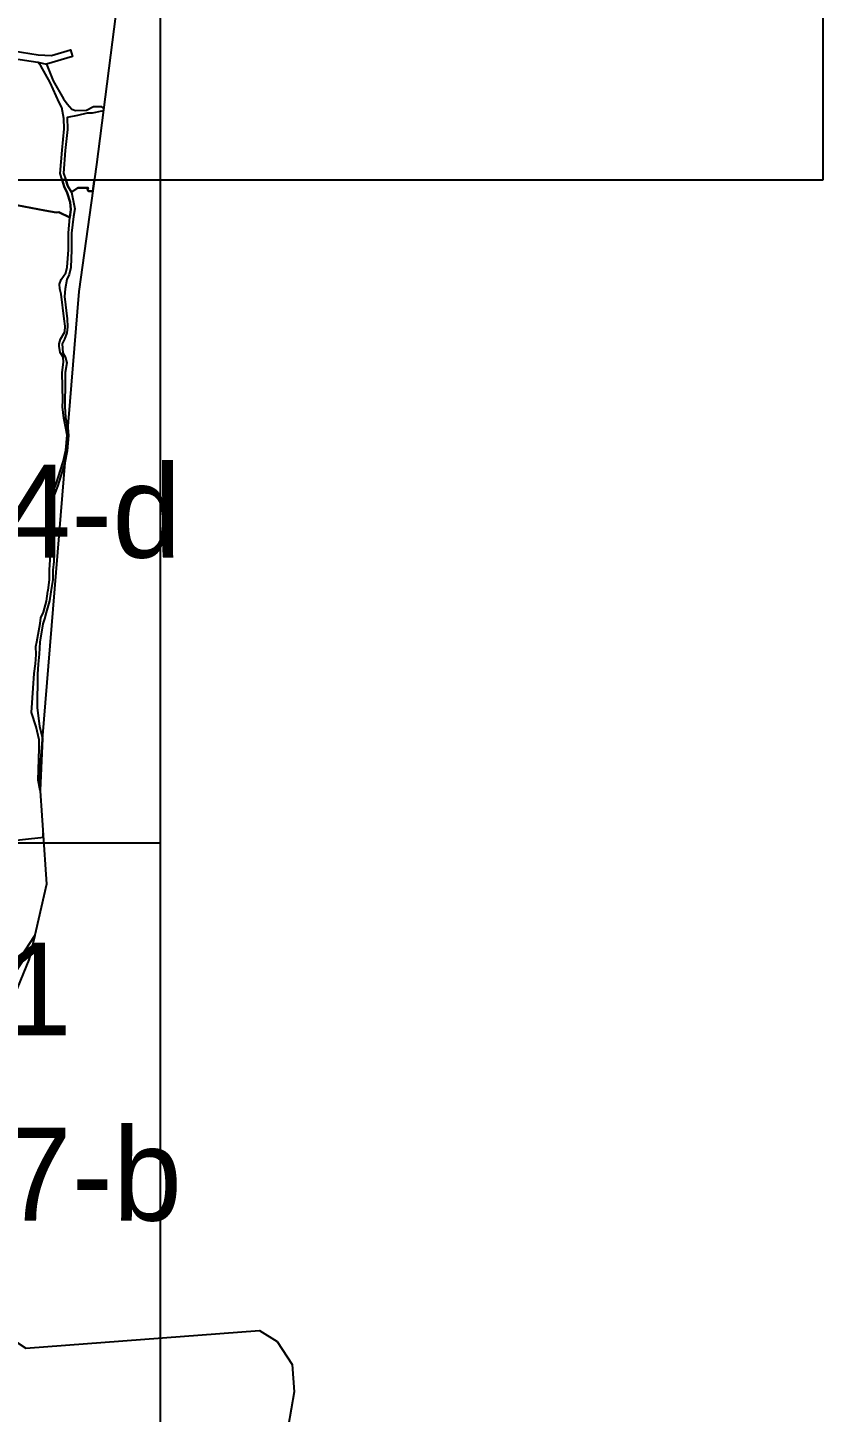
# Model space of a CAD drawing. Extents: x 548357 to 553070, y 1834500 to 1842500.
# Drawn here: x 551900 to 552500, y 1836570 to 1837615 of the extents above; entities that cross this region are included whole.
import ezdxf

# ---------------------------------------------------------------- set-up
doc = ezdxf.new("R2010")
doc.units = 0
for name, color, linetype in [('Level 10', 7, 'Continuous'), ('Level 11', 7, 'Continuous'), ('Level 52', 7, 'Continuous'), ('Level 55', 7, 'Continuous'), ('Level 61', 7, 'Continuous'), ('Level 62', 7, 'Continuous'), ('Level 8', 7, 'Continuous')]:
    doc.layers.add(name, color=color, linetype=linetype)

msp = doc.modelspace()

# ---------------------------------------------------------------- linework, layer by layer
at = {"layer": 'Level 10'}
msp.add_line((551907.4, 1837588.7), (551914.1, 1837587.2), dxfattribs=at)
for points in [[(551832.2, 1837618.8), (551832.8, 1837607.9), (551834.4, 1837605.4), (551839, 1837604.5), (551869.8, 1837600.3), (551907.8, 1837594.3), (551917.8, 1837593.7), (551932, 1837598), (551933.6, 1837593), (551914.1, 1837587.2)], [(551880, 1837592.2), (551889.2, 1837591.5), (551907.4, 1837588.7)], [(551914.1, 1837587.2), (551919, 1837574.5), (551926.9, 1837561), (551929.7, 1837557.2), (551933.2, 1837553.1), (551935.8, 1837552.2), (551944.1, 1837552.4), (551949.5, 1837555.3), (551955.3, 1837555.2), (551957.1, 1837553.7), (551956.8, 1837551.5), (551955.4, 1837551.7), (551951, 1837550.7), (551948.4, 1837550.2), (551944.6, 1837550.2), (551937.5, 1837548.5), (551929.6, 1837547), (551929.8, 1837537.9), (551928.2, 1837522), (551926.8, 1837505), (551928.5, 1837500), (551930.2, 1837495.2), (551932.8, 1837490.7), (551934.5, 1837483.2), (551935.4, 1837478), (551934.5, 1837472.2), (551932.9, 1837459.6), (551932.9, 1837447.1), (551932.3, 1837433.7), (551931.2, 1837428.6), (551929.4, 1837424.7), (551928.1, 1837417.6), (551927.5, 1837411.9), (551929.7, 1837395.2), (551929.9, 1837389), (551929.3, 1837384.6), (551927.7, 1837379.8), (551925.8, 1837376.3), (551926.3, 1837369.4), (551928.1, 1837366.4), (551929.4, 1837361.8), (551928.1, 1837354.7), (551928.2, 1837343.9), (551927.9, 1837333.4), (551927.9, 1837328.9), (551928.3, 1837320.7), (551930, 1837313), (551930.5, 1837307.2), (551929.5, 1837295.5), (551927.9, 1837286.6), (551922.5, 1837269.5), (551918.5, 1837258.8), (551917.8, 1837255.6), (551917.8, 1837253.8), (551917.6, 1837248.6), (551919.4, 1837220.9), (551919.6, 1837212.2), (551918.7, 1837205.6), (551918.7, 1837198.4), (551917.4, 1837189.3), (551916.3, 1837182.3), (551913.8, 1837173.7), (551912.6, 1837168.9), (551911.2, 1837165), (551909.1, 1837151.3), (551908.5, 1837142.3), (551907.8, 1837134.6), (551907.1, 1837127.2), (551907, 1837101.7), (551908.8, 1837087.9), (551910.9, 1837078.7), (551909.3, 1837039.3), (551907.8, 1837047.2), (551908.5, 1837071), (551908.5, 1837077.5), (551906.2, 1837087.5), (551902.6, 1837098.1), (551903.9, 1837116.6), (551904.6, 1837127.5), (551905.8, 1837134.9), (551906.2, 1837141.9), (551905.9, 1837148), (551906.8, 1837151.6), (551909.2, 1837165.4), (551909.8, 1837169.7), (551911.8, 1837173.9), (551913.9, 1837182.2), (551915.1, 1837189.6), (551915.2, 1837190.3), (551916.2, 1837198.5), (551916.3, 1837205.8), (551917.2, 1837220.7), (551915.8, 1837248.6), (551915.8, 1837253.9), (551916.2, 1837256.7), (551916.8, 1837259), (551921, 1837269.9), (551926.6, 1837287.3), (551928.6, 1837296), (551929.6, 1837307.3), (551928.6, 1837312.6), (551927, 1837320.1), (551926.1, 1837328.8), (551926.3, 1837333.4), (551926.1, 1837343.8), (551925.9, 1837354.6), (551926.8, 1837362.3), (551926.5, 1837366.3), (551924.3, 1837369.6), (551923.6, 1837374.6), (551923.6, 1837376.3), (551924.6, 1837379.8), (551927.8, 1837385.3), (551928.2, 1837389.5), (551927.3, 1837395), (551925.1, 1837413.7), (551924.1, 1837417.8), (551923.9, 1837421.3), (551925.2, 1837424.8), (551928.5, 1837429.7), (551929.6, 1837434), (551930.5, 1837447.2), (551930.5, 1837460), (551931.5, 1837471.5), (551932.4, 1837477.5), (551931.8, 1837483.1), (551929.6, 1837490.2), (551927.3, 1837494.8), (551925.8, 1837500), (551924.4, 1837504.8), (551925.8, 1837522.4), (551927.3, 1837538.3), (551927.1, 1837546.2), (551925.7, 1837554.5), (551923.6, 1837558.2), (551916.7, 1837573.3), (551909.8, 1837585.8), (551907.4, 1837588.7)], [(551888.4, 1836904), (551905.2, 1836929.9), (551903.3, 1836921.6), (551890.3, 1836902.1)], [(551756, 1836793), (551749.7, 1836775.3), (551756.6, 1836732.1), (551784.3, 1836693.1), (551898.4, 1836618.7), (552074.7, 1836632), (552087.9, 1836623.9), (552099.3, 1836606.4), (552100.8, 1836585.9), (552091.8, 1836533.6)]]:
    msp.add_lwpolyline(points, dxfattribs=at)
at = {"layer": 'Level 11'}
for p, q in [((551928.4, 1837314), (551927.8, 1837314)), ((551929.1, 1837314.6), (551928.4, 1837314)), ((551928.4, 1837314), (551929.1, 1837313.4)), ((551929.1, 1837315.3), (551929.1, 1837314.6)), ((551929.7, 1837314), (551929.1, 1837314.6)), ((551929.1, 1837313.4), (551929.7, 1837314)), ((551929.1, 1837313.4), (551929.1, 1837312.8)), ((551930.3, 1837314), (551929.7, 1837314))]:
    msp.add_line(p, q, dxfattribs=at)
msp.add_circle((551929.1, 1837314), 0.15, dxfattribs=at)
at = {"layer": 'Level 52'}
for p, q in [((551928.5, 1837500), (551925.8, 1837500)), ((551925.8, 1837500), (551928.5, 1837500)), ((551937.6, 1837493.8), (551932.8, 1837490.7)), ((551932.8, 1837490.7), (551937.6, 1837493.8)), ((551948.9, 1837491.3), (551945.6, 1837491.3)), ((551911.6, 1837004.3), (551911.4, 1837007.3))]:
    msp.add_line(p, q, dxfattribs=at)
for points in [[(551925.8, 1837500), (551927.3, 1837494.8), (551929.6, 1837490.2), (551931.8, 1837483.1), (551932.4, 1837477.5), (551931.5, 1837471.5)], [(551931.5, 1837471.5), (551932.4, 1837477.5), (551931.8, 1837483.1), (551929.6, 1837490.2), (551927.3, 1837494.8), (551925.8, 1837500)], [(551932.8, 1837490.7), (551930.2, 1837495.2), (551928.5, 1837500)], [(551928.5, 1837500), (551930.2, 1837495.2), (551932.8, 1837490.7)], [(551937.6, 1837493.8), (551945.5, 1837493.8), (551944.9, 1837492.5), (551945.6, 1837491.3), (551948.9, 1837491.3), (551950, 1837498.9)], [(551945.6, 1837491.3), (551944.9, 1837492.5), (551945.5, 1837493.8), (551937.6, 1837493.8)], [(551921.4, 1837475.3), (551912.7, 1837476.9), (551891.7, 1837480.9)], [(551891.7, 1837480.9), (551912.7, 1837476.9), (551921.4, 1837475.3)], [(551931.5, 1837471.5), (551923.3, 1837475.5), (551921.4, 1837475.3)], [(551921.4, 1837475.3), (551923.3, 1837475.5), (551931.5, 1837471.5)], [(551851.6, 1837002.5), (551864.4, 1837002), (551870.2, 1837002), (551886.6, 1837001.3), (551909.8, 1837003.8), (551911.6, 1837004.3)]]:
    msp.add_lwpolyline(points, dxfattribs=at)
at = {"layer": 'Level 61'}
for p, q in [((552000, 1835000), (552000, 1840500)), ((552500, 1837500), (552500, 1840500)), ((549500, 1837500), (552500, 1837500)), ((550000, 1837000), (552000, 1837000))]:
    msp.add_line(p, q, dxfattribs=at)
at = {"layer": 'Level 8'}
for points in [[(551968.9, 1837645.2), (551951.7, 1837511.5), (551938.4, 1837415.6), (551908.6, 1837050.2), (551914, 1836968.8), (551902, 1836915.9), (551900.8, 1836911.7)], [(551900.8, 1836911.7), (551889.8, 1836885.2), (551831, 1836882.6), (551781.7, 1836865.3), (551749.7, 1836775.3), (551756.6, 1836732), (551784.3, 1836693.1), (551898.4, 1836618.7), (552074.6, 1836632), (552087.9, 1836623.9), (552099.3, 1836606.4), (552100.8, 1836585.9), (552091.8, 1836533.6)]]:
    msp.add_lwpolyline(points, dxfattribs=at)

# ---------------------------------------------------------------- texts
at = {"layer": 'Level 55'}
for s, p in [('839551-4-d', (551536.9, 1837215)), ('839551-7-b', (551537.4, 1836715))]:
    msp.add_text(s, height=70, dxfattribs=at).set_placement(p)
at = {"layer": 'Level 62'}
msp.add_text('DC101', height=70, dxfattribs=at).set_placement((551641.7, 1836854.6))

doc.saveas('drawing.dxf')
